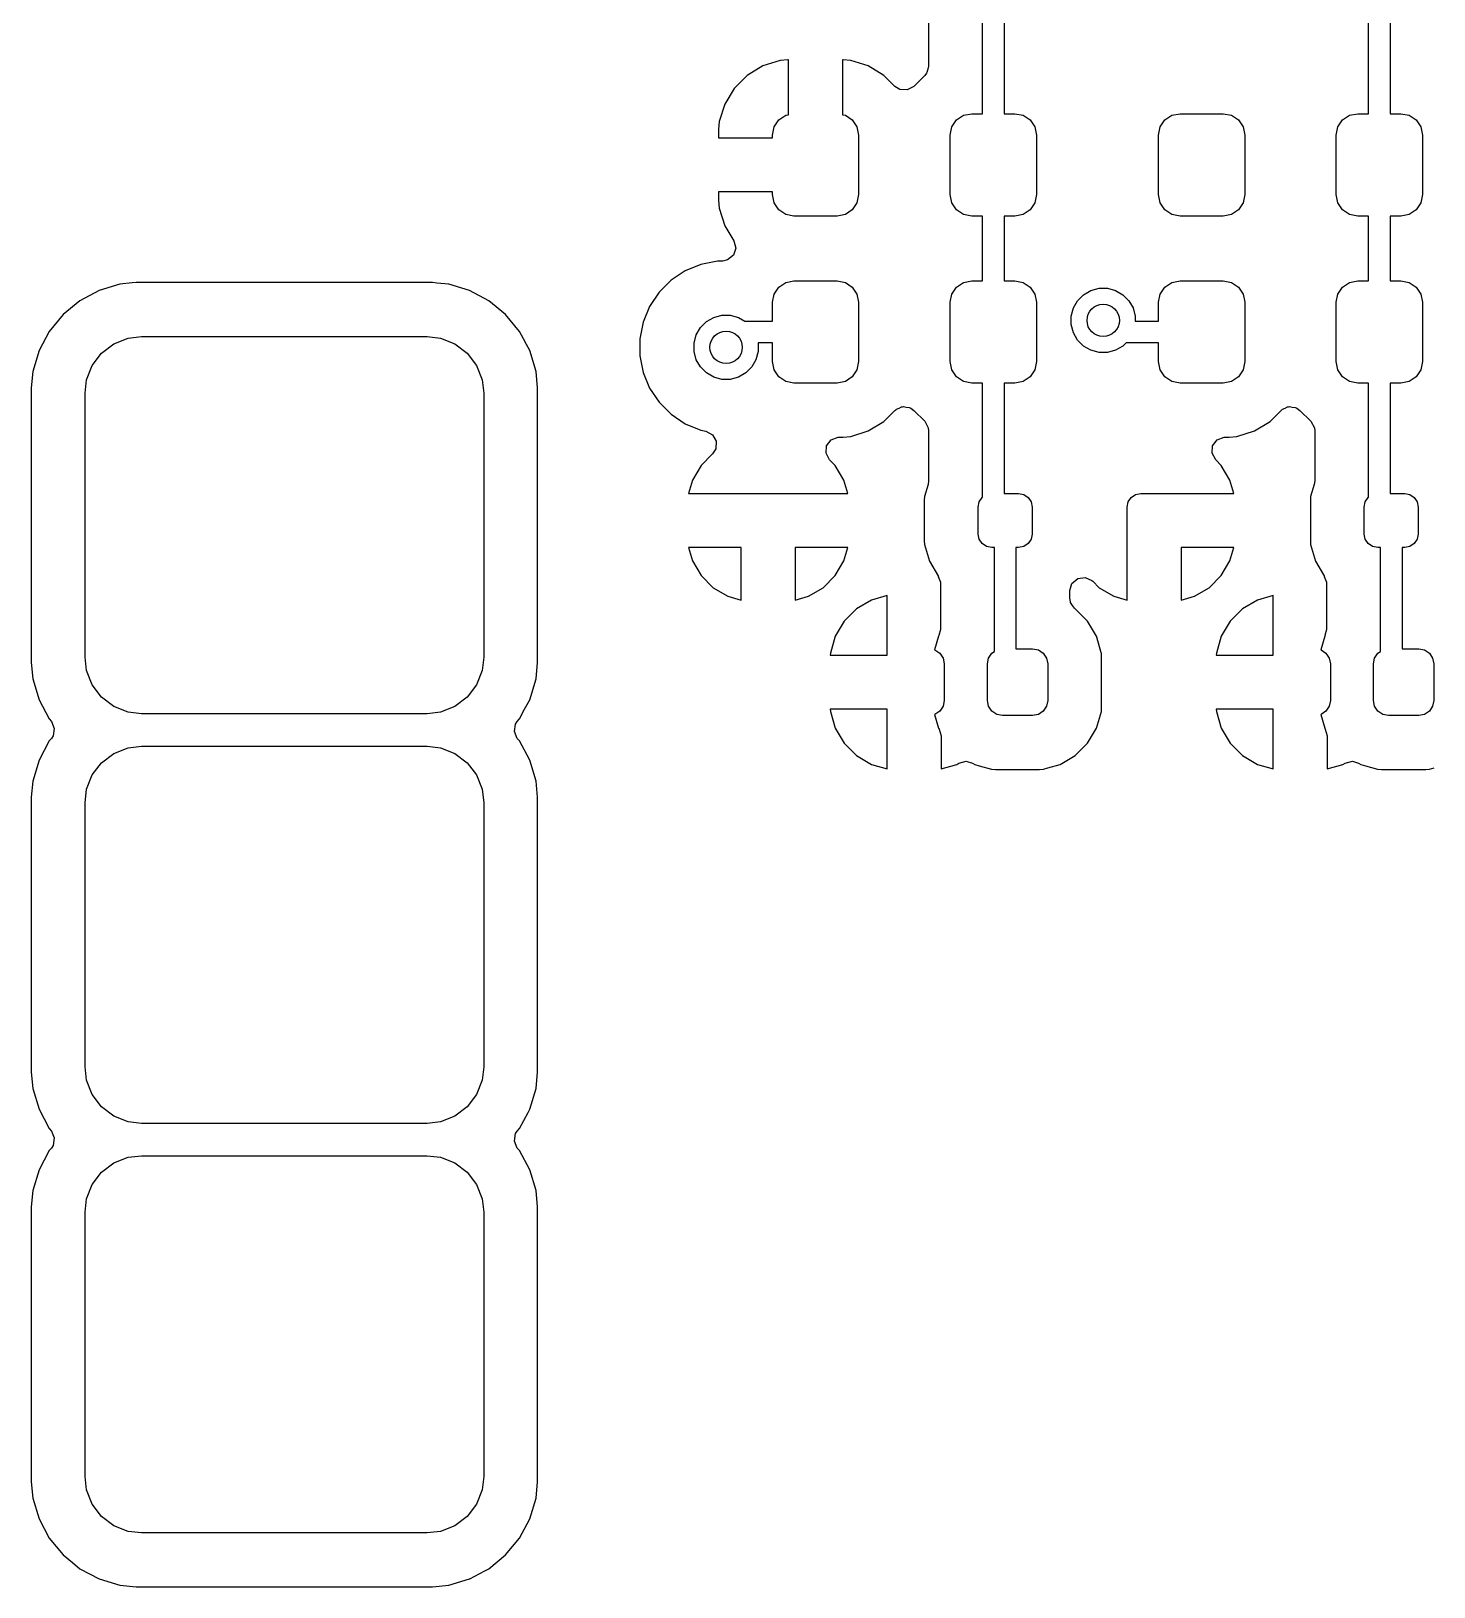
# Model space of a CAD drawing. Extents: x 3.62 to 8.08, y -6.04 to -1.71.
# Drawn here: x 6.65 to 7.162, y -4.648 to -4.079 of the extents above; entities that cross this region are included whole.
import ezdxf

# ---------------------------------------------------------------- set-up
doc = ezdxf.new("R2010")
doc.units = 0
doc.header["$MEASUREMENT"] = 0
doc.layers.add('BLACK', color=7, linetype='CONTINUOUS')

msp = doc.modelspace()

# ---------------------------------------------------------------- linework, layer by layer
at = {"layer": 'BLACK', "linetype": 'CONTINUOUS'}
for p, q in [((7.13831, -4.10954), (7.13831, -3.99723)), ((7.14619, -3.9956), (7.14619, -4.10954)), ((6.99724, -4.10954), (6.99724, -4.04016)), ((6.97754, -4.04366), (6.97754, -4.09215)), ((7.00512, -4.04179), (7.00512, -4.10954)), ((6.92334, -4.0901), (6.91695, -4.09209)), ((6.92612, -4.08985), (6.92334, -4.0901)), ((6.92334, -4.0901), (6.92334, -4.0901)), ((6.92638, -4.08985), (6.92612, -4.08985)), ((6.92612, -4.08985), (6.92612, -4.08985)), ((6.92638, -4.10993), (6.92638, -4.08985)), ((6.92638, -4.08985), (6.92638, -4.08985)), ((6.94632, -4.08985), (6.94606, -4.08985)), ((6.94606, -4.08985), (6.94606, -4.10993)), ((6.9491, -4.0901), (6.94632, -4.08985)), ((6.95549, -4.09209), (6.9491, -4.0901)), ((6.9491, -4.0901), (6.9491, -4.0901)), ((6.91123, -4.09556), (6.90649, -4.10029)), ((6.91695, -4.09209), (6.91123, -4.09556)), ((6.96122, -4.09556), (6.95549, -4.09209)), ((6.95549, -4.09209), (6.95549, -4.09209)), ((6.96523, -4.09958), (6.96122, -4.09556)), ((6.97611, -4.0956), (6.97214, -4.09958)), ((6.97676, -4.09479), (6.97611, -4.0956)), ((6.97679, -4.09469), (6.97676, -4.09479)), ((6.97694, -4.09449), (6.97679, -4.09469)), ((6.9772, -4.09331), (6.97694, -4.09449)), ((6.97754, -4.09215), (6.9772, -4.09331)), ((6.90649, -4.10029), (6.90303, -4.10602)), ((6.96698, -4.1007), (6.96523, -4.09958)), ((6.96972, -4.10089), (6.96698, -4.1007)), ((6.97214, -4.09958), (6.96972, -4.10089)), ((6.90303, -4.10602), (6.90104, -4.11241)), ((6.90104, -4.11241), (6.90079, -4.11518)), ((6.92107, -4.1144), (6.92278, -4.11184)), ((6.92278, -4.11184), (6.92533, -4.11013)), ((6.92533, -4.11013), (6.92638, -4.10993)), ((6.94606, -4.10993), (6.94711, -4.11013)), ((6.94711, -4.11013), (6.94966, -4.11184)), ((6.94966, -4.11184), (6.95137, -4.1144)), ((6.98603, -4.1144), (6.98774, -4.11184)), ((6.98774, -4.11184), (6.99029, -4.11013)), ((6.99029, -4.11013), (6.99331, -4.10954)), ((6.99331, -4.10954), (6.99724, -4.10954)), ((7.00512, -4.10954), (7.00906, -4.10954)), ((7.00906, -4.10954), (7.01207, -4.11013)), ((7.01207, -4.11013), (7.01462, -4.11184)), ((7.01462, -4.11184), (7.01633, -4.1144)), ((7.06214, -4.1144), (7.06385, -4.11184)), ((7.06385, -4.11184), (7.0664, -4.11013)), ((7.0664, -4.11013), (7.06942, -4.10954)), ((7.06942, -4.10954), (7.08516, -4.10954)), ((7.08516, -4.10954), (7.08818, -4.11013)), ((7.08818, -4.11013), (7.09073, -4.11184)), ((7.09073, -4.11184), (7.09244, -4.1144)), ((7.1271, -4.1144), (7.12881, -4.11184)), ((7.12881, -4.11184), (7.13136, -4.11013)), ((7.13136, -4.11013), (7.13438, -4.10954)), ((7.13438, -4.10954), (7.13831, -4.10954)), ((7.14619, -4.10954), (7.15012, -4.10954)), ((7.15012, -4.10954), (7.15314, -4.11013)), ((7.15314, -4.11013), (7.15569, -4.11184)), ((7.15569, -4.11184), (7.1574, -4.1144)), ((6.90079, -4.11518), (6.90079, -4.11839)), ((6.90079, -4.11839), (6.92047, -4.11839)), ((6.92047, -4.11741), (6.92107, -4.1144)), ((6.92047, -4.11839), (6.92047, -4.11741)), ((6.95137, -4.1144), (6.95197, -4.11741)), ((6.95197, -4.11741), (6.95197, -4.13906)), ((6.98543, -4.11741), (6.98603, -4.1144)), ((6.98543, -4.13906), (6.98543, -4.11741)), ((7.01633, -4.1144), (7.01693, -4.11741)), ((7.01693, -4.11741), (7.01693, -4.13906)), ((7.06154, -4.11741), (7.06214, -4.1144)), ((7.06154, -4.13906), (7.06154, -4.11741)), ((7.09244, -4.1144), (7.09304, -4.11741)), ((7.09304, -4.11741), (7.09304, -4.13906)), ((7.1265, -4.11741), (7.1271, -4.1144)), ((7.1265, -4.13906), (7.1265, -4.11741)), ((7.1574, -4.1144), (7.158, -4.11741)), ((7.158, -4.11741), (7.158, -4.13906)), ((6.92047, -4.13808), (6.90079, -4.13808)), ((6.90079, -4.13808), (6.90079, -4.14129)), ((6.90079, -4.14129), (6.90104, -4.14407)), ((6.92047, -4.13906), (6.92047, -4.13808)), ((6.92107, -4.14208), (6.92047, -4.13906)), ((6.92278, -4.14463), (6.92107, -4.14208)), ((6.95137, -4.14208), (6.94966, -4.14463)), ((6.95197, -4.13906), (6.95137, -4.14208)), ((6.98603, -4.14208), (6.98543, -4.13906)), ((6.98774, -4.14463), (6.98603, -4.14208)), ((7.01633, -4.14208), (7.01462, -4.14463)), ((7.01693, -4.13906), (7.01633, -4.14208)), ((7.06214, -4.14208), (7.06154, -4.13906)), ((7.06385, -4.14463), (7.06214, -4.14208)), ((7.09244, -4.14208), (7.09073, -4.14463)), ((7.09304, -4.13906), (7.09244, -4.14208)), ((7.1271, -4.14208), (7.1265, -4.13906)), ((7.12881, -4.14463), (7.1271, -4.14208)), ((7.1574, -4.14208), (7.15569, -4.14463)), ((7.158, -4.13906), (7.1574, -4.14208)), ((6.90104, -4.14407), (6.90104, -4.14407)), ((6.90104, -4.14407), (6.90303, -4.15046)), ((6.92533, -4.14634), (6.92278, -4.14463)), ((6.92835, -4.14694), (6.92533, -4.14634)), ((6.94409, -4.14694), (6.92835, -4.14694)), ((6.94711, -4.14634), (6.94409, -4.14694)), ((6.94966, -4.14463), (6.94711, -4.14634)), ((6.99029, -4.14634), (6.98774, -4.14463)), ((6.99331, -4.14694), (6.99029, -4.14634)), ((6.99724, -4.14694), (6.99331, -4.14694)), ((6.99724, -4.17056), (6.99724, -4.14694)), ((7.00906, -4.14694), (7.00512, -4.14694)), ((7.00512, -4.14694), (7.00512, -4.17056)), ((7.01207, -4.14634), (7.00906, -4.14694)), ((7.01462, -4.14463), (7.01207, -4.14634)), ((7.0664, -4.14634), (7.06385, -4.14463)), ((7.06942, -4.14694), (7.0664, -4.14634)), ((7.08516, -4.14694), (7.06942, -4.14694)), ((7.08818, -4.14634), (7.08516, -4.14694)), ((7.09073, -4.14463), (7.08818, -4.14634)), ((7.13136, -4.14634), (7.12881, -4.14463)), ((7.13438, -4.14694), (7.13136, -4.14634)), ((7.13831, -4.14694), (7.13438, -4.14694)), ((7.13831, -4.17056), (7.13831, -4.14694)), ((7.15012, -4.14694), (7.14619, -4.14694)), ((7.14619, -4.14694), (7.14619, -4.17056)), ((7.15314, -4.14634), (7.15012, -4.14694)), ((7.15569, -4.14463), (7.15314, -4.14634)), ((6.90303, -4.15046), (6.90636, -4.15596)), ((6.90706, -4.15862), (6.90621, -4.16124)), ((6.90636, -4.15596), (6.90706, -4.15862)), ((6.89435, -4.16458), (6.88862, -4.16695)), ((6.90044, -4.16337), (6.89435, -4.16458)), ((6.89435, -4.16458), (6.89435, -4.16458)), ((6.90218, -4.16337), (6.90044, -4.16337)), ((6.90408, -4.16298), (6.90218, -4.16337)), ((6.90621, -4.16124), (6.90408, -4.16298)), ((6.88345, -4.1704), (6.87906, -4.17479)), ((6.88861, -4.16695), (6.88345, -4.1704)), ((6.88345, -4.1704), (6.88345, -4.1704)), ((6.88862, -4.16695), (6.88861, -4.16695)), ((6.92533, -4.17116), (6.92835, -4.17056)), ((6.92835, -4.17056), (6.94409, -4.17056)), ((6.94409, -4.17056), (6.94711, -4.17116)), ((6.99029, -4.17116), (6.99331, -4.17056)), ((6.99331, -4.17056), (6.99724, -4.17056)), ((7.00512, -4.17056), (7.00906, -4.17056)), ((7.00906, -4.17056), (7.01207, -4.17116)), ((7.0664, -4.17116), (7.06942, -4.17056)), ((7.06942, -4.17056), (7.08516, -4.17056)), ((7.08516, -4.17056), (7.08818, -4.17116)), ((7.13136, -4.17116), (7.13438, -4.17056)), ((7.13438, -4.17056), (7.13831, -4.17056)), ((7.14619, -4.17056), (7.15012, -4.17056)), ((7.15012, -4.17056), (7.15314, -4.17116)), ((6.67444, -4.17413), (6.66742, -4.17788)), ((6.68205, -4.17182), (6.67444, -4.17413)), ((6.68651, -4.17138), (6.68205, -4.17182)), ((6.68798, -4.17124), (6.68651, -4.17138)), ((6.79627, -4.17124), (6.68798, -4.17124)), ((6.79787, -4.1714), (6.79627, -4.17124)), ((6.80221, -4.17182), (6.79787, -4.1714)), ((6.80982, -4.17413), (6.80221, -4.17182)), ((6.81683, -4.17788), (6.80982, -4.17413)), ((6.87906, -4.17479), (6.87561, -4.17995)), ((6.87906, -4.17479), (6.87906, -4.17479)), ((6.92047, -4.17843), (6.92107, -4.17542)), ((6.92107, -4.17542), (6.92278, -4.17287)), ((6.92278, -4.17287), (6.92533, -4.17116)), ((6.94711, -4.17116), (6.94966, -4.17287)), ((6.94966, -4.17287), (6.95137, -4.17542)), ((6.95137, -4.17542), (6.95197, -4.17843)), ((6.98543, -4.17843), (6.98603, -4.17542)), ((6.98603, -4.17542), (6.98774, -4.17287)), ((6.98774, -4.17287), (6.99029, -4.17116)), ((7.01207, -4.17116), (7.01462, -4.17287)), ((7.01462, -4.17287), (7.01633, -4.17542)), ((7.01633, -4.17542), (7.01693, -4.17843)), ((7.03197, -4.17785), (7.03415, -4.17567)), ((7.03415, -4.17567), (7.03682, -4.17413)), ((7.03682, -4.17413), (7.0398, -4.17333)), ((7.0398, -4.17333), (7.04288, -4.17333)), ((7.04288, -4.17333), (7.04586, -4.17413)), ((7.04586, -4.17413), (7.04853, -4.17567)), ((7.04853, -4.17567), (7.05071, -4.17785)), ((7.06154, -4.17843), (7.06214, -4.17542)), ((7.06214, -4.17542), (7.06385, -4.17287)), ((7.06385, -4.17287), (7.0664, -4.17116)), ((7.08818, -4.17116), (7.09073, -4.17287)), ((7.09073, -4.17287), (7.09244, -4.17542)), ((7.09244, -4.17542), (7.09304, -4.17843)), ((7.1265, -4.17843), (7.1271, -4.17542)), ((7.1271, -4.17542), (7.12881, -4.17287)), ((7.12881, -4.17287), (7.13136, -4.17116)), ((7.15314, -4.17116), (7.15569, -4.17287)), ((7.15569, -4.17287), (7.1574, -4.17542)), ((7.1574, -4.17542), (7.158, -4.17843)), ((6.66742, -4.17788), (6.66127, -4.18293)), ((6.66742, -4.17788), (6.66742, -4.17788)), ((6.82298, -4.18293), (6.81683, -4.17788)), ((6.81683, -4.17788), (6.81683, -4.17788)), ((6.87561, -4.17995), (6.87324, -4.18569)), ((6.87561, -4.17995), (6.87561, -4.17995)), ((6.92047, -4.18532), (6.92047, -4.17843)), ((6.95197, -4.17843), (6.95197, -4.20009)), ((6.98543, -4.20009), (6.98543, -4.17843)), ((7.01693, -4.17843), (7.01693, -4.20009)), ((7.02963, -4.1835), (7.03043, -4.18052)), ((7.03043, -4.18052), (7.03197, -4.17785)), ((7.05071, -4.17785), (7.05225, -4.18052)), ((7.05225, -4.18052), (7.05305, -4.1835)), ((7.06154, -4.18532), (7.06154, -4.17843)), ((7.09304, -4.17843), (7.09304, -4.20009)), ((7.1265, -4.20009), (7.1265, -4.17843)), ((7.158, -4.17843), (7.158, -4.20009)), ((6.66127, -4.18293), (6.65623, -4.18907)), ((6.82802, -4.18907), (6.82298, -4.18293)), ((6.87324, -4.18569), (6.87203, -4.19178)), ((6.87324, -4.18569), (6.87324, -4.18569)), ((6.89263, -4.19036), (6.89417, -4.18769)), ((6.89417, -4.18769), (6.89635, -4.18551)), ((6.89635, -4.18551), (6.89902, -4.18397)), ((6.89902, -4.18397), (6.902, -4.18317)), ((6.902, -4.18317), (6.90508, -4.18317)), ((6.90508, -4.18317), (6.90806, -4.18397)), ((6.90806, -4.18397), (6.91041, -4.18532)), ((6.91041, -4.18532), (6.92047, -4.18532)), ((7.02963, -4.18658), (7.02963, -4.1835)), ((7.03043, -4.18956), (7.02963, -4.18658)), ((7.05305, -4.1835), (7.05305, -4.18532)), ((7.05305, -4.18532), (7.06154, -4.18532)), ((6.65623, -4.18908), (6.65248, -4.19609)), ((6.65623, -4.18907), (6.65623, -4.18908)), ((6.67535, -4.197), (6.67983, -4.1936)), ((6.67983, -4.1936), (6.68507, -4.19153)), ((6.68507, -4.19153), (6.68996, -4.19094)), ((6.68996, -4.19094), (6.79429, -4.19094)), ((6.79429, -4.19094), (6.79919, -4.19153)), ((6.79919, -4.19153), (6.80442, -4.1936)), ((6.80442, -4.1936), (6.80891, -4.197)), ((6.82802, -4.18908), (6.82802, -4.18907)), ((6.82947, -4.19178), (6.82802, -4.18908)), ((6.83057, -4.19384), (6.82947, -4.19178)), ((6.83177, -4.19609), (6.83057, -4.19384)), ((6.87203, -4.19178), (6.87203, -4.19799)), ((6.89183, -4.19334), (6.89263, -4.19036)), ((6.89183, -4.19642), (6.89183, -4.19334)), ((6.92047, -4.1932), (6.91521, -4.1932)), ((6.91521, -4.1932), (6.91525, -4.19334)), ((6.91525, -4.19334), (6.91525, -4.19642)), ((6.92047, -4.20009), (6.92047, -4.1932)), ((7.03197, -4.19223), (7.03043, -4.18956)), ((7.03415, -4.19441), (7.03197, -4.19223)), ((7.04974, -4.1932), (7.04853, -4.19441)), ((7.06154, -4.1932), (7.04974, -4.1932)), ((7.06154, -4.20009), (7.06154, -4.1932)), ((6.65248, -4.19609), (6.65017, -4.2037)), ((6.67194, -4.20148), (6.67535, -4.197)), ((6.80891, -4.197), (6.81231, -4.20148)), ((6.83408, -4.2037), (6.83177, -4.19609)), ((6.83177, -4.19609), (6.83177, -4.19609)), ((6.83177, -4.19609), (6.83177, -4.19609)), ((6.87203, -4.19799), (6.87324, -4.20407)), ((6.89263, -4.1994), (6.89183, -4.19642)), ((6.89417, -4.20207), (6.89263, -4.1994)), ((6.91446, -4.1994), (6.91291, -4.20207)), ((6.91525, -4.19642), (6.91446, -4.1994)), ((7.03682, -4.19595), (7.03415, -4.19441)), ((7.0398, -4.19675), (7.03682, -4.19595)), ((7.04288, -4.19675), (7.0398, -4.19675)), ((7.04586, -4.19595), (7.04288, -4.19675)), ((7.04853, -4.19441), (7.04586, -4.19595)), ((6.65017, -4.2037), (6.64959, -4.20963)), ((6.66988, -4.20672), (6.67194, -4.20148)), ((6.81231, -4.20148), (6.81437, -4.20672)), ((6.83467, -4.20963), (6.83408, -4.2037)), ((6.87324, -4.20407), (6.87324, -4.20407)), ((6.87324, -4.20407), (6.87561, -4.20981)), ((6.89635, -4.20425), (6.89417, -4.20207)), ((6.89902, -4.20579), (6.89635, -4.20425)), ((6.91073, -4.20425), (6.90806, -4.20579)), ((6.91291, -4.20207), (6.91073, -4.20425)), ((6.92107, -4.2031), (6.92047, -4.20009)), ((6.92278, -4.20565), (6.92107, -4.2031)), ((6.95137, -4.2031), (6.94966, -4.20565)), ((6.95197, -4.20009), (6.95137, -4.2031)), ((6.98603, -4.2031), (6.98543, -4.20009)), ((6.98774, -4.20565), (6.98603, -4.2031)), ((7.01633, -4.2031), (7.01462, -4.20565)), ((7.01693, -4.20009), (7.01633, -4.2031)), ((7.06214, -4.2031), (7.06154, -4.20009)), ((7.06385, -4.20565), (7.06214, -4.2031)), ((7.09244, -4.2031), (7.09073, -4.20565)), ((7.09304, -4.20009), (7.09244, -4.2031)), ((7.1271, -4.2031), (7.1265, -4.20009)), ((7.12881, -4.20565), (7.1271, -4.2031)), ((7.1574, -4.2031), (7.15569, -4.20565)), ((7.158, -4.20009), (7.1574, -4.2031)), ((6.64959, -4.20963), (6.64959, -4.31005)), ((6.66929, -4.21161), (6.66988, -4.20672)), ((6.81437, -4.20672), (6.81496, -4.21161)), ((6.83467, -4.268), (6.83467, -4.20963)), ((6.87561, -4.20981), (6.87561, -4.20981)), ((6.87561, -4.20981), (6.87906, -4.21497)), ((6.902, -4.20659), (6.89902, -4.20579)), ((6.90508, -4.20659), (6.902, -4.20659)), ((6.90806, -4.20579), (6.90508, -4.20659)), ((6.92533, -4.20736), (6.92278, -4.20565)), ((6.92835, -4.20796), (6.92533, -4.20736)), ((6.94409, -4.20796), (6.92835, -4.20796)), ((6.94711, -4.20736), (6.94409, -4.20796)), ((6.94966, -4.20565), (6.94711, -4.20736)), ((6.99029, -4.20736), (6.98774, -4.20565)), ((6.99331, -4.20796), (6.99029, -4.20736)), ((6.99724, -4.20796), (6.99331, -4.20796)), ((6.99724, -4.24967), (6.99724, -4.20796)), ((7.00906, -4.20796), (7.00512, -4.20796)), ((7.00512, -4.20796), (7.00512, -4.24831)), ((7.01207, -4.20736), (7.00906, -4.20796)), ((7.01462, -4.20565), (7.01207, -4.20736)), ((7.0664, -4.20736), (7.06385, -4.20565)), ((7.06942, -4.20796), (7.0664, -4.20736)), ((7.08516, -4.20796), (7.06942, -4.20796)), ((7.08818, -4.20736), (7.08516, -4.20796)), ((7.09073, -4.20565), (7.08818, -4.20736)), ((7.13136, -4.20736), (7.12881, -4.20565)), ((7.13438, -4.20796), (7.13136, -4.20736)), ((7.13831, -4.20796), (7.13438, -4.20796)), ((7.13831, -4.24967), (7.13831, -4.20796)), ((7.15012, -4.20796), (7.14619, -4.20796)), ((7.14619, -4.20796), (7.14619, -4.24831)), ((7.15314, -4.20736), (7.15012, -4.20796)), ((7.15569, -4.20565), (7.15314, -4.20736)), ((6.66929, -4.30807), (6.66929, -4.21161)), ((6.81496, -4.21161), (6.81496, -4.30807)), ((6.87906, -4.21497), (6.87906, -4.21497)), ((6.87906, -4.21497), (6.88345, -4.21936)), ((6.96802, -4.21664), (6.96835, -4.21652)), ((6.96835, -4.21652), (6.96937, -4.21674)), ((7.10909, -4.21664), (7.10942, -4.21652)), ((7.10942, -4.21652), (7.11044, -4.21674)), ((6.88345, -4.21936), (6.88345, -4.21936)), ((6.88345, -4.21936), (6.88861, -4.22281)), ((6.9555, -4.22542), (6.96123, -4.22196)), ((6.96123, -4.22196), (6.96525, -4.21793)), ((6.96525, -4.21793), (6.96556, -4.21776)), ((6.96556, -4.21776), (6.96578, -4.21748)), ((6.96578, -4.21748), (6.96675, -4.21711)), ((6.96675, -4.21711), (6.96766, -4.21662)), ((6.96766, -4.21662), (6.96802, -4.21664)), ((6.96937, -4.21674), (6.97041, -4.21681)), ((6.97041, -4.21681), (6.97076, -4.21704)), ((6.97076, -4.21704), (6.97104, -4.2171)), ((6.97104, -4.2171), (6.97215, -4.21793)), ((6.97215, -4.21793), (6.97611, -4.22189)), ((6.97611, -4.22189), (6.97743, -4.22431)), ((7.09657, -4.22542), (7.1023, -4.22196)), ((7.1023, -4.22196), (7.10632, -4.21793)), ((7.10632, -4.21793), (7.10663, -4.21776)), ((7.10663, -4.21776), (7.10684, -4.21748)), ((7.10684, -4.21748), (7.10782, -4.21711)), ((7.10782, -4.21711), (7.10873, -4.21662)), ((7.10873, -4.21662), (7.10909, -4.21664)), ((7.11044, -4.21674), (7.11148, -4.21681)), ((7.11148, -4.21681), (7.11183, -4.21704)), ((7.11183, -4.21704), (7.11211, -4.2171)), ((7.11211, -4.2171), (7.11322, -4.21793)), ((7.11322, -4.21793), (7.11718, -4.22189)), ((7.11718, -4.22189), (7.1185, -4.22431)), ((6.88861, -4.22281), (6.88862, -4.22281)), ((6.88862, -4.22281), (6.89435, -4.22519)), ((6.89435, -4.22519), (6.89435, -4.22519)), ((6.89435, -4.22519), (6.89613, -4.22554)), ((6.89613, -4.22554), (6.89857, -4.22682)), ((6.89857, -4.22682), (6.89993, -4.22921)), ((6.94191, -4.22864), (6.94448, -4.22768)), ((6.94448, -4.22768), (6.94483, -4.22767)), ((6.94483, -4.22767), (6.94632, -4.22767)), ((6.94632, -4.22767), (6.9491, -4.22741)), ((6.94632, -4.22767), (6.94632, -4.22767)), ((6.9491, -4.22741), (6.9555, -4.22542)), ((6.97743, -4.22431), (6.97754, -4.22534)), ((6.97754, -4.22534), (6.97754, -4.24362)), ((7.08298, -4.22864), (7.08555, -4.22768)), ((7.08555, -4.22768), (7.0859, -4.22767)), ((7.0859, -4.22767), (7.08739, -4.22767)), ((7.08739, -4.22767), (7.09017, -4.22741)), ((7.08739, -4.22767), (7.08739, -4.22767)), ((7.09017, -4.22741), (7.09657, -4.22542)), ((7.1185, -4.22431), (7.11861, -4.22534)), ((7.11861, -4.22534), (7.11861, -4.24362)), ((6.89978, -4.23195), (6.89863, -4.23378)), ((6.89993, -4.22921), (6.89978, -4.23195)), ((6.94006, -4.23358), (6.94026, -4.23084)), ((6.94138, -4.236), (6.94006, -4.23358)), ((6.94026, -4.23084), (6.94191, -4.22864)), ((7.08113, -4.23358), (7.08133, -4.23084)), ((7.08245, -4.236), (7.08113, -4.23358)), ((7.08133, -4.23084), (7.08298, -4.22864)), ((6.89438, -4.23803), (6.89121, -4.24339)), ((6.89863, -4.23378), (6.89438, -4.23803)), ((6.89438, -4.23803), (6.89438, -4.23803)), ((6.94342, -4.23803), (6.94138, -4.236)), ((6.94658, -4.24339), (6.94342, -4.23803)), ((6.94342, -4.23803), (6.94342, -4.23803)), ((7.08449, -4.23803), (7.08245, -4.236)), ((7.08765, -4.24339), (7.08449, -4.23803)), ((7.08449, -4.23803), (7.08449, -4.23803)), ((6.89121, -4.24339), (6.88978, -4.24831)), ((6.89121, -4.24339), (6.89121, -4.24339)), ((6.94801, -4.24831), (6.94658, -4.24339)), ((6.94658, -4.24339), (6.94658, -4.24339)), ((6.97735, -4.24498), (6.97607, -4.24935)), ((6.97754, -4.24362), (6.97735, -4.24498)), ((7.08908, -4.24831), (7.08765, -4.24339)), ((7.08765, -4.24339), (7.08765, -4.24339)), ((7.11842, -4.24498), (7.11714, -4.24935)), ((7.11861, -4.24362), (7.11842, -4.24498)), ((6.88978, -4.24831), (6.88978, -4.24831)), ((6.88978, -4.24831), (6.94801, -4.24831)), ((6.94801, -4.24831), (6.94801, -4.24831)), ((6.97607, -4.24935), (6.97596, -4.25075)), ((6.97607, -4.24935), (6.97607, -4.24935)), ((6.99604, -4.25135), (6.99711, -4.24976)), ((6.99711, -4.24976), (6.99724, -4.24967)), ((7.00512, -4.24831), (7.01043, -4.24831)), ((7.01043, -4.24831), (7.01232, -4.24869)), ((7.01232, -4.24869), (7.01391, -4.24976)), ((7.01391, -4.24976), (7.01498, -4.25135)), ((7.0505, -4.25135), (7.05157, -4.24976)), ((7.05157, -4.24976), (7.05316, -4.24869)), ((7.05316, -4.24869), (7.05505, -4.24831)), ((7.05505, -4.24831), (7.06489, -4.24831)), ((7.06489, -4.24831), (7.08908, -4.24831)), ((7.08908, -4.24831), (7.08908, -4.24831)), ((7.11714, -4.24935), (7.11703, -4.25075)), ((7.11714, -4.24935), (7.11714, -4.24935)), ((7.13711, -4.25135), (7.13818, -4.24976)), ((7.13818, -4.24976), (7.13831, -4.24967)), ((7.14619, -4.24831), (7.1515, -4.24831)), ((7.1515, -4.24831), (7.15339, -4.24869)), ((7.15339, -4.24869), (7.15498, -4.24976)), ((7.15498, -4.24976), (7.15605, -4.25135)), ((6.97596, -4.25075), (6.97596, -4.26556)), ((6.99567, -4.25324), (6.99604, -4.25135)), ((6.99567, -4.26308), (6.99567, -4.25324)), ((7.01498, -4.25135), (7.01535, -4.25324)), ((7.01535, -4.25324), (7.01535, -4.26308)), ((7.05012, -4.25324), (7.0505, -4.25135)), ((7.05012, -4.26304), (7.05012, -4.25324)), ((7.11703, -4.25075), (7.11703, -4.26556)), ((7.13674, -4.25324), (7.13711, -4.25135)), ((7.13674, -4.26308), (7.13674, -4.25324)), ((7.15605, -4.25135), (7.15642, -4.25324)), ((7.15642, -4.25324), (7.15642, -4.26308)), ((6.97596, -4.26556), (6.97596, -4.26557)), ((6.97596, -4.26557), (6.97607, -4.26696)), ((6.97607, -4.26696), (6.97781, -4.27294)), ((6.99604, -4.26496), (6.99567, -4.26308)), ((6.99711, -4.26656), (6.99604, -4.26496)), ((6.99871, -4.26763), (6.99711, -4.26656)), ((7.00059, -4.268), (6.99871, -4.26763)), ((7.01232, -4.26763), (7.01043, -4.268)), ((7.01391, -4.26656), (7.01232, -4.26763)), ((7.01498, -4.26496), (7.01391, -4.26656)), ((7.01535, -4.26308), (7.01498, -4.26496)), ((7.05012, -4.28727), (7.05012, -4.26304)), ((7.11703, -4.26556), (7.11703, -4.26557)), ((7.11703, -4.26557), (7.11714, -4.26696)), ((7.11714, -4.26696), (7.11888, -4.27294)), ((7.13711, -4.26496), (7.13674, -4.26308)), ((7.13818, -4.26656), (7.13711, -4.26496)), ((7.13978, -4.26763), (7.13818, -4.26656)), ((7.14166, -4.268), (7.13978, -4.26763)), ((7.15339, -4.26763), (7.1515, -4.268)), ((7.15498, -4.26656), (7.15339, -4.26763)), ((7.15605, -4.26496), (7.15498, -4.26656)), ((7.15642, -4.26308), (7.15605, -4.26496)), ((6.83467, -4.30737), (6.83467, -4.268)), ((6.90906, -4.268), (6.88978, -4.268)), ((6.88978, -4.268), (6.89121, -4.27293)), ((6.89121, -4.27293), (6.89121, -4.27293)), ((6.89121, -4.27293), (6.89438, -4.27828)), ((6.90906, -4.28727), (6.90906, -4.268)), ((6.94801, -4.268), (6.92874, -4.268)), ((6.92874, -4.268), (6.92874, -4.28727)), ((6.94342, -4.27828), (6.94658, -4.27293)), ((6.94658, -4.27293), (6.94801, -4.268)), ((6.94658, -4.27293), (6.94658, -4.27293)), ((6.97781, -4.27294), (6.97781, -4.27294)), ((6.97781, -4.27294), (6.98113, -4.27856)), ((7.00157, -4.268), (7.00059, -4.268)), ((7.00157, -4.30599), (7.00157, -4.268)), ((7.01043, -4.268), (7.00945, -4.268)), ((7.00945, -4.268), (7.00945, -4.30501)), ((7.08908, -4.268), (7.06981, -4.268)), ((7.06981, -4.268), (7.06981, -4.28727)), ((7.08449, -4.27828), (7.08765, -4.27293)), ((7.08765, -4.27293), (7.08908, -4.268)), ((7.08765, -4.27293), (7.08765, -4.27293)), ((7.11888, -4.27294), (7.11888, -4.27294)), ((7.11888, -4.27294), (7.1222, -4.27856)), ((7.14264, -4.268), (7.14166, -4.268)), ((7.14264, -4.30599), (7.14264, -4.268)), ((7.1515, -4.268), (7.15052, -4.268)), ((7.15052, -4.268), (7.15052, -4.30501)), ((6.89438, -4.27828), (6.89438, -4.27828)), ((6.89438, -4.27828), (6.89877, -4.28268)), ((6.93902, -4.28268), (6.94342, -4.27828)), ((6.94342, -4.27828), (6.94342, -4.27828)), ((6.98113, -4.27856), (6.98104, -4.27861)), ((6.98104, -4.27861), (6.98185, -4.28068)), ((7.03201, -4.27933), (7.03473, -4.27894)), ((7.03473, -4.27894), (7.03723, -4.28008)), ((7.08009, -4.28268), (7.08449, -4.27828)), ((7.08449, -4.27828), (7.08449, -4.27828)), ((7.1222, -4.27856), (7.12211, -4.27861)), ((7.12211, -4.27861), (7.12292, -4.28068)), ((6.89877, -4.28268), (6.89878, -4.28268)), ((6.89878, -4.28268), (6.90413, -4.28584)), ((6.93367, -4.28584), (6.93902, -4.28268)), ((6.93902, -4.28268), (6.93902, -4.28268)), ((6.98185, -4.28068), (6.98187, -4.28111)), ((6.98187, -4.28111), (6.98187, -4.29796)), ((7.02915, -4.28377), (7.02993, -4.28113)), ((7.02915, -4.28651), (7.02915, -4.28377)), ((7.02993, -4.28113), (7.03201, -4.27933)), ((7.03723, -4.28008), (7.03749, -4.28032)), ((7.03749, -4.28032), (7.03984, -4.28268)), ((7.03984, -4.28268), (7.03985, -4.28268)), ((7.03985, -4.28268), (7.0452, -4.28584)), ((7.07474, -4.28584), (7.08009, -4.28268)), ((7.08009, -4.28268), (7.08009, -4.28268)), ((7.12292, -4.28068), (7.12294, -4.28111)), ((7.12294, -4.28111), (7.12294, -4.29796)), ((6.90413, -4.28584), (6.90413, -4.28584)), ((6.90413, -4.28584), (6.90906, -4.28727)), ((6.90906, -4.28727), (6.90906, -4.28727)), ((6.92874, -4.28727), (6.93367, -4.28584)), ((6.93367, -4.28584), (6.93367, -4.28584)), ((6.95117, -4.29045), (6.94666, -4.29495)), ((6.95665, -4.28721), (6.95117, -4.29045)), ((6.95117, -4.29045), (6.95117, -4.29045)), ((6.9624, -4.28554), (6.95665, -4.28721)), ((6.95665, -4.28721), (6.95665, -4.28721)), ((6.9624, -4.30727), (6.9624, -4.28554)), ((6.9624, -4.28554), (6.9624, -4.28554)), ((7.02935, -4.28789), (7.02915, -4.28651)), ((7.0294, -4.28797), (7.02935, -4.28789)), ((7.02943, -4.28814), (7.0294, -4.28797)), ((7.03016, -4.28915), (7.02943, -4.28814)), ((7.03084, -4.2902), (7.03016, -4.28915)), ((7.03094, -4.29025), (7.03084, -4.2902)), ((7.03099, -4.2903), (7.03094, -4.29025)), ((7.03104, -4.29037), (7.03099, -4.2903)), ((7.03113, -4.29044), (7.03104, -4.29037)), ((7.03563, -4.29494), (7.03113, -4.29044)), ((7.0452, -4.28584), (7.0452, -4.28584)), ((7.0452, -4.28584), (7.05012, -4.28727)), ((7.05012, -4.28727), (7.05012, -4.28727)), ((7.06981, -4.28727), (7.07474, -4.28584)), ((7.07474, -4.28584), (7.07474, -4.28584)), ((7.09224, -4.29045), (7.08773, -4.29495)), ((7.09772, -4.28721), (7.09224, -4.29045)), ((7.09224, -4.29045), (7.09224, -4.29045)), ((7.10347, -4.28554), (7.09772, -4.28721)), ((7.09772, -4.28721), (7.09772, -4.28721)), ((7.10347, -4.30727), (7.10347, -4.28554)), ((7.10347, -4.28554), (7.10347, -4.28554)), ((6.94666, -4.29495), (6.94342, -4.30043)), ((6.94666, -4.29495), (6.94666, -4.29495)), ((7.03888, -4.30043), (7.03563, -4.29494)), ((7.03563, -4.29494), (7.03563, -4.29494)), ((7.03563, -4.29494), (7.03563, -4.29494)), ((7.08773, -4.29495), (7.08449, -4.30043)), ((7.08773, -4.29495), (7.08773, -4.29495)), ((6.94342, -4.30043), (6.94165, -4.30655)), ((6.94342, -4.30043), (6.94342, -4.30043)), ((6.9812, -4.30043), (6.97975, -4.30541)), ((6.98132, -4.30014), (6.9812, -4.30043)), ((6.98187, -4.29796), (6.98128, -4.30012)), ((6.98128, -4.30012), (6.98132, -4.30014)), ((7.03899, -4.30081), (7.03888, -4.30043)), ((7.04065, -4.30652), (7.03899, -4.30081)), ((7.08449, -4.30043), (7.08272, -4.30655)), ((7.08449, -4.30043), (7.08449, -4.30043)), ((7.12227, -4.30043), (7.12082, -4.30541)), ((7.12239, -4.30014), (7.12227, -4.30043)), ((7.12294, -4.29796), (7.12235, -4.30012)), ((7.12235, -4.30012), (7.12239, -4.30014)), ((6.83467, -4.31005), (6.83467, -4.30737)), ((6.94165, -4.30655), (6.94158, -4.30737)), ((6.94158, -4.30737), (6.96234, -4.30737)), ((6.94158, -4.30737), (6.94158, -4.30737)), ((6.94165, -4.30655), (6.94165, -4.30655)), ((6.96234, -4.30737), (6.9624, -4.30727)), ((6.97975, -4.30541), (6.97987, -4.30543)), ((6.97987, -4.30543), (6.98165, -4.30662)), ((6.98165, -4.30662), (6.98285, -4.30841)), ((6.99944, -4.30841), (7.00063, -4.30662)), ((7.00063, -4.30662), (7.00157, -4.30599)), ((7.00945, -4.30501), (7.01555, -4.30501)), ((7.01555, -4.30501), (7.01766, -4.30543)), ((7.01766, -4.30543), (7.01945, -4.30662)), ((7.01945, -4.30662), (7.02064, -4.30841)), ((7.04066, -4.30654), (7.04065, -4.30652)), ((7.04072, -4.30737), (7.04066, -4.30654)), ((7.04077, -4.30797), (7.04072, -4.30737)), ((7.08272, -4.30655), (7.08265, -4.30737)), ((7.08265, -4.30737), (7.1034, -4.30737)), ((7.08265, -4.30737), (7.08265, -4.30737)), ((7.08272, -4.30655), (7.08272, -4.30655)), ((7.1034, -4.30737), (7.10347, -4.30727)), ((7.12082, -4.30541), (7.12094, -4.30543)), ((7.12094, -4.30543), (7.12272, -4.30662)), ((7.12272, -4.30662), (7.12392, -4.30841)), ((7.14051, -4.30841), (7.1417, -4.30662)), ((7.1417, -4.30662), (7.14264, -4.30599)), ((7.15052, -4.30501), (7.15662, -4.30501)), ((7.15662, -4.30501), (7.15873, -4.30543)), ((7.15873, -4.30543), (7.16052, -4.30662)), ((7.16052, -4.30662), (7.16171, -4.30841)), ((6.64959, -4.31005), (6.65017, -4.31599)), ((6.66988, -4.31296), (6.66929, -4.30807)), ((6.67194, -4.3182), (6.66988, -4.31296)), ((6.81437, -4.31296), (6.81231, -4.3182)), ((6.81496, -4.30807), (6.81437, -4.31296)), ((6.83408, -4.31599), (6.83467, -4.31005)), ((6.98285, -4.30841), (6.98327, -4.31052)), ((6.98327, -4.31052), (6.98327, -4.32391)), ((6.99902, -4.31052), (6.99944, -4.30841)), ((6.99902, -4.32391), (6.99902, -4.31052)), ((7.02064, -4.30841), (7.02106, -4.31052)), ((7.02106, -4.31052), (7.02106, -4.32391)), ((7.04077, -4.32645), (7.04077, -4.30797)), ((7.12392, -4.30841), (7.12434, -4.31052)), ((7.12434, -4.31052), (7.12434, -4.32391)), ((7.14009, -4.31052), (7.14051, -4.30841)), ((7.14009, -4.32391), (7.14009, -4.31052)), ((7.16171, -4.30841), (7.16213, -4.31052)), ((7.16213, -4.31052), (7.16213, -4.32391)), ((6.65017, -4.31599), (6.65248, -4.3236)), ((6.67535, -4.32269), (6.67194, -4.3182)), ((6.81231, -4.3182), (6.80891, -4.32269)), ((6.83177, -4.3236), (6.83408, -4.31599)), ((6.65248, -4.3236), (6.65623, -4.33061)), ((6.67983, -4.32609), (6.67535, -4.32269)), ((6.80891, -4.32269), (6.80442, -4.32609)), ((6.82992, -4.32705), (6.83177, -4.3236)), ((6.98327, -4.32391), (6.98285, -4.32601)), ((6.99944, -4.32601), (6.99902, -4.32391)), ((7.02106, -4.32391), (7.02064, -4.32601)), ((7.12434, -4.32391), (7.12392, -4.32601)), ((7.14051, -4.32601), (7.14009, -4.32391)), ((7.16213, -4.32391), (7.16171, -4.32601)), ((6.68507, -4.32815), (6.67983, -4.32609)), ((6.68996, -4.32874), (6.68507, -4.32815)), ((6.79429, -4.32874), (6.68996, -4.32874)), ((6.79919, -4.32815), (6.79429, -4.32874)), ((6.80442, -4.32609), (6.79919, -4.32815)), ((6.82802, -4.33061), (6.82992, -4.32705)), ((6.96234, -4.32705), (6.94158, -4.32705)), ((6.94158, -4.32705), (6.94165, -4.32788)), ((6.94165, -4.32788), (6.94342, -4.33399)), ((6.9624, -4.32715), (6.96234, -4.32705)), ((6.9624, -4.34889), (6.9624, -4.32715)), ((6.97987, -4.329), (6.97975, -4.32902)), ((6.97975, -4.32902), (6.9812, -4.334)), ((6.98165, -4.3278), (6.97987, -4.329)), ((6.98285, -4.32601), (6.98165, -4.3278)), ((7.00063, -4.3278), (6.99944, -4.32601)), ((7.00242, -4.329), (7.00063, -4.3278)), ((7.00453, -4.32942), (7.00242, -4.329)), ((7.01555, -4.32942), (7.00453, -4.32942)), ((7.01766, -4.329), (7.01555, -4.32942)), ((7.01945, -4.3278), (7.01766, -4.329)), ((7.02064, -4.32601), (7.01945, -4.3278)), ((7.03888, -4.334), (7.0403, -4.32909)), ((7.0403, -4.32909), (7.04066, -4.32788)), ((7.04066, -4.32788), (7.04072, -4.32705)), ((7.04066, -4.32788), (7.04066, -4.32788)), ((7.04072, -4.32705), (7.04077, -4.32645)), ((7.1034, -4.32705), (7.08265, -4.32705)), ((7.08265, -4.32705), (7.08272, -4.32788)), ((7.08272, -4.32788), (7.08449, -4.33399)), ((7.10347, -4.32715), (7.1034, -4.32705)), ((7.10347, -4.34889), (7.10347, -4.32715)), ((7.12094, -4.329), (7.12082, -4.32902)), ((7.12082, -4.32902), (7.12227, -4.334)), ((7.12272, -4.3278), (7.12094, -4.329)), ((7.12392, -4.32601), (7.12272, -4.3278)), ((7.1417, -4.3278), (7.14051, -4.32601)), ((7.14349, -4.329), (7.1417, -4.3278)), ((7.1456, -4.32942), (7.14349, -4.329)), ((7.15662, -4.32942), (7.1456, -4.32942)), ((7.15873, -4.329), (7.15662, -4.32942)), ((7.16052, -4.3278), (7.15873, -4.329)), ((7.16171, -4.32601), (7.16052, -4.3278)), ((6.65623, -4.33061), (6.65623, -4.33061)), ((6.65623, -4.33061), (6.657, -4.33155)), ((6.657, -4.33155), (6.65807, -4.33408)), ((6.65807, -4.33408), (6.65761, -4.33679)), ((6.82618, -4.33521), (6.82664, -4.3325)), ((6.82725, -4.33774), (6.82618, -4.33521)), ((6.82664, -4.3325), (6.82725, -4.33155)), ((6.82725, -4.33155), (6.82802, -4.33061)), ((6.82802, -4.33061), (6.82802, -4.33061)), ((6.94342, -4.33399), (6.94666, -4.33947)), ((6.9812, -4.334), (6.9812, -4.334)), ((6.9812, -4.334), (6.9812, -4.334)), ((6.9812, -4.334), (6.98141, -4.33435)), ((6.98141, -4.33435), (6.98209, -4.33683)), ((7.03563, -4.33948), (7.03888, -4.334)), ((7.08449, -4.33399), (7.08773, -4.33947)), ((7.12227, -4.334), (7.12227, -4.334)), ((7.12227, -4.334), (7.12227, -4.334)), ((7.12227, -4.334), (7.12248, -4.33435)), ((7.12248, -4.33435), (7.12316, -4.33683)), ((6.65623, -4.33868), (6.65248, -4.3457)), ((6.657, -4.33774), (6.65623, -4.33868)), ((6.65623, -4.33868), (6.65623, -4.33868)), ((6.65761, -4.33679), (6.657, -4.33774)), ((6.67983, -4.3432), (6.68507, -4.34114)), ((6.68507, -4.34114), (6.68996, -4.34055)), ((6.68996, -4.34055), (6.79429, -4.34055)), ((6.79429, -4.34055), (6.79919, -4.34114)), ((6.79919, -4.34114), (6.80442, -4.3432)), ((6.82802, -4.33868), (6.82725, -4.33774)), ((6.83177, -4.3457), (6.82802, -4.33868)), ((6.82802, -4.33868), (6.82802, -4.33868)), ((6.94666, -4.33947), (6.94666, -4.33947)), ((6.94666, -4.33947), (6.95117, -4.34397)), ((6.98209, -4.33683), (6.98209, -4.34889)), ((7.03113, -4.34399), (7.03563, -4.33948)), ((7.08773, -4.33947), (7.08773, -4.33947)), ((7.08773, -4.33947), (7.09224, -4.34397)), ((7.12316, -4.33683), (7.12316, -4.34889)), ((6.65248, -4.3457), (6.65017, -4.35331)), ((6.67194, -4.35109), (6.67535, -4.34661)), ((6.67535, -4.34661), (6.67983, -4.3432)), ((6.80442, -4.3432), (6.80891, -4.34661)), ((6.80891, -4.34661), (6.81231, -4.35109)), ((6.83408, -4.35331), (6.83177, -4.3457)), ((6.83177, -4.3457), (6.83177, -4.3457)), ((6.83177, -4.3457), (6.83177, -4.3457)), ((6.95117, -4.34397), (6.95117, -4.34397)), ((6.95117, -4.34397), (6.95665, -4.34721)), ((6.95665, -4.34721), (6.9624, -4.34889)), ((6.98209, -4.34889), (6.98784, -4.34721)), ((6.98784, -4.34721), (6.98864, -4.34674)), ((6.98864, -4.34674), (6.9913, -4.34607)), ((6.9913, -4.34607), (6.99361, -4.34674)), ((6.99361, -4.34674), (6.99443, -4.34723)), ((6.99443, -4.34723), (6.99605, -4.3477)), ((7.02114, -4.34854), (7.02565, -4.34723)), ((7.02565, -4.34723), (7.03113, -4.34399)), ((7.09224, -4.34397), (7.09224, -4.34397)), ((7.09224, -4.34397), (7.09772, -4.34721)), ((7.09772, -4.34721), (7.10347, -4.34889)), ((7.12316, -4.34889), (7.12891, -4.34721)), ((7.12891, -4.34721), (7.12971, -4.34674)), ((7.12971, -4.34674), (7.13237, -4.34607)), ((7.13237, -4.34607), (7.13468, -4.34674)), ((7.13468, -4.34674), (7.1355, -4.34723)), ((7.1355, -4.34723), (7.13712, -4.3477)), ((6.66988, -4.35633), (6.67194, -4.35109)), ((6.81231, -4.35109), (6.81437, -4.35633)), ((6.99605, -4.3477), (7.00055, -4.34901)), ((7.00055, -4.34901), (7.00055, -4.34901)), ((7.00055, -4.34901), (7.00055, -4.34901)), ((7.00055, -4.34901), (7.00198, -4.34912)), ((7.00198, -4.34912), (7.00198, -4.34912)), ((7.00198, -4.34912), (7.0181, -4.34912)), ((7.0181, -4.34912), (7.01953, -4.34901)), ((7.0181, -4.34912), (7.0181, -4.34912)), ((7.01953, -4.34901), (7.02114, -4.34854)), ((7.01953, -4.34901), (7.01953, -4.34901)), ((7.01953, -4.34901), (7.01953, -4.34901)), ((7.13712, -4.3477), (7.14162, -4.34901)), ((7.14162, -4.34901), (7.14162, -4.34901)), ((7.14162, -4.34901), (7.14162, -4.34901)), ((7.14162, -4.34901), (7.14305, -4.34912)), ((7.14305, -4.34912), (7.14305, -4.34912)), ((7.14305, -4.34912), (7.15917, -4.34912)), ((7.15917, -4.34912), (7.1606, -4.34901)), ((7.15917, -4.34912), (7.15917, -4.34912)), ((7.1606, -4.34901), (7.16221, -4.34854)), ((7.1606, -4.34901), (7.1606, -4.34901)), ((7.1606, -4.34901), (7.1606, -4.34901)), ((6.65017, -4.35331), (6.64959, -4.35924)), ((6.66929, -4.36122), (6.66988, -4.35633)), ((6.81437, -4.35633), (6.81496, -4.36122)), ((6.83467, -4.35924), (6.83408, -4.35331)), ((6.64959, -4.35924), (6.64959, -4.45966)), ((6.66929, -4.45768), (6.66929, -4.36122)), ((6.81496, -4.36122), (6.81496, -4.45768)), ((6.83467, -4.45966), (6.83467, -4.35924)), ((6.64959, -4.45966), (6.65017, -4.46559)), ((6.66988, -4.46257), (6.66929, -4.45768)), ((6.81496, -4.45768), (6.81437, -4.46257)), ((6.83408, -4.46559), (6.83467, -4.45966)), ((6.65017, -4.46559), (6.65248, -4.4732)), ((6.67194, -4.46781), (6.66988, -4.46257)), ((6.81437, -4.46257), (6.81231, -4.46781)), ((6.83177, -4.4732), (6.83408, -4.46559)), ((6.67535, -4.47229), (6.67194, -4.46781)), ((6.67983, -4.47569), (6.67535, -4.47229)), ((6.80891, -4.47229), (6.80442, -4.47569)), ((6.81231, -4.46781), (6.80891, -4.47229)), ((6.65248, -4.4732), (6.65623, -4.48022)), ((6.68507, -4.47776), (6.67983, -4.47569)), ((6.68996, -4.47835), (6.68507, -4.47776)), ((6.79919, -4.47776), (6.79429, -4.47835)), ((6.80442, -4.47569), (6.79919, -4.47776)), ((6.82802, -4.48022), (6.83118, -4.47432)), ((6.83118, -4.47432), (6.83177, -4.4732)), ((6.83177, -4.4732), (6.83177, -4.4732)), ((6.83177, -4.4732), (6.83177, -4.4732)), ((6.65623, -4.48022), (6.65623, -4.48022)), ((6.65623, -4.48022), (6.657, -4.48115)), ((6.657, -4.48115), (6.65807, -4.48369)), ((6.79429, -4.47835), (6.68996, -4.47835)), ((6.82618, -4.48482), (6.82664, -4.48211)), ((6.82664, -4.48211), (6.82725, -4.48115)), ((6.82725, -4.48115), (6.82802, -4.48022)), ((6.82802, -4.48022), (6.82802, -4.48022)), ((6.65623, -4.48829), (6.65248, -4.4953)), ((6.657, -4.48735), (6.65623, -4.48829)), ((6.65623, -4.48829), (6.65623, -4.48829)), ((6.65761, -4.4864), (6.657, -4.48735)), ((6.65807, -4.48369), (6.65761, -4.4864)), ((6.82725, -4.48735), (6.82618, -4.48482)), ((6.82802, -4.48829), (6.82725, -4.48735)), ((6.83177, -4.4953), (6.82802, -4.48829)), ((6.82802, -4.48829), (6.82802, -4.48829)), ((6.67535, -4.49621), (6.67983, -4.49281)), ((6.67983, -4.49281), (6.68507, -4.49075)), ((6.68507, -4.49075), (6.68996, -4.49016)), ((6.68996, -4.49016), (6.79429, -4.49016)), ((6.79429, -4.49016), (6.79919, -4.49075)), ((6.79919, -4.49075), (6.80442, -4.49281)), ((6.80442, -4.49281), (6.80891, -4.49621)), ((6.65248, -4.4953), (6.65017, -4.50291)), ((6.66988, -4.50593), (6.67194, -4.5007)), ((6.67194, -4.5007), (6.67535, -4.49621)), ((6.80891, -4.49621), (6.81231, -4.5007)), ((6.81231, -4.5007), (6.81437, -4.50593)), ((6.83408, -4.50291), (6.83177, -4.4953)), ((6.83177, -4.4953), (6.83177, -4.4953)), ((6.83177, -4.4953), (6.83177, -4.4953)), ((6.65017, -4.50291), (6.64959, -4.50884)), ((6.66929, -4.51083), (6.66988, -4.50593)), ((6.81437, -4.50593), (6.81496, -4.51083)), ((6.83467, -4.50884), (6.83408, -4.50291)), ((6.64959, -4.50884), (6.64959, -4.60927)), ((6.66929, -4.60728), (6.66929, -4.51083)), ((6.81496, -4.51083), (6.81496, -4.60728)), ((6.83467, -4.60927), (6.83467, -4.50884)), ((6.66988, -4.61218), (6.66929, -4.60728)), ((6.81496, -4.60728), (6.81437, -4.61218)), ((6.64959, -4.60927), (6.65017, -4.6152)), ((6.67194, -4.61741), (6.66988, -4.61218)), ((6.81437, -4.61218), (6.81231, -4.61741)), ((6.83408, -4.6152), (6.83467, -4.60927)), ((6.65017, -4.6152), (6.65248, -4.62281)), ((6.67535, -4.6219), (6.67194, -4.61741)), ((6.81231, -4.61741), (6.80891, -4.6219)), ((6.83177, -4.62281), (6.83408, -4.6152)), ((6.65248, -4.62281), (6.65623, -4.62982)), ((6.67983, -4.6253), (6.67535, -4.6219)), ((6.68507, -4.62737), (6.67983, -4.6253)), ((6.80442, -4.6253), (6.79919, -4.62737)), ((6.80891, -4.6219), (6.80442, -4.6253)), ((6.82802, -4.62982), (6.83177, -4.62281)), ((6.65623, -4.62982), (6.65623, -4.62982)), ((6.65623, -4.62982), (6.66127, -4.63597)), ((6.68996, -4.62795), (6.68507, -4.62737)), ((6.79429, -4.62795), (6.68996, -4.62795)), ((6.79919, -4.62737), (6.79429, -4.62795)), ((6.82298, -4.63597), (6.82802, -4.62982)), ((6.66127, -4.63597), (6.66466, -4.63875)), ((6.81683, -4.64102), (6.82298, -4.63597)), ((6.66466, -4.63875), (6.66742, -4.64102)), ((6.66742, -4.64102), (6.66742, -4.64102)), ((6.66742, -4.64102), (6.66742, -4.64102)), ((6.66742, -4.64102), (6.67444, -4.64476)), ((6.80994, -4.6447), (6.81536, -4.6418)), ((6.81536, -4.6418), (6.81683, -4.64102)), ((6.67444, -4.64476), (6.67444, -4.64476)), ((6.67444, -4.64476), (6.67444, -4.64476)), ((6.67444, -4.64476), (6.68205, -4.64707)), ((6.68205, -4.64707), (6.68798, -4.64766)), ((6.68798, -4.64766), (6.68798, -4.64766)), ((6.68798, -4.64766), (6.79627, -4.64766)), ((6.79627, -4.64766), (6.80221, -4.64707)), ((6.79627, -4.64766), (6.79627, -4.64766)), ((6.80221, -4.64707), (6.80982, -4.64476)), ((6.80982, -4.64476), (6.80994, -4.6447))]:
    msp.add_line(p, q, dxfattribs=at)
at = {"layer": 'BLACK'}
for centre in [(7.04134, -4.18504), (6.90354, -4.19488)]:
    msp.add_circle(centre, 0.00591, dxfattribs=at)

doc.saveas('drawing.dxf')
